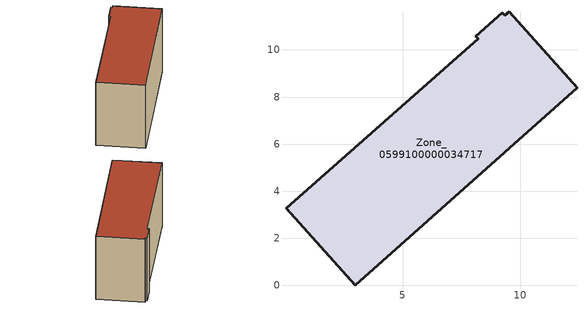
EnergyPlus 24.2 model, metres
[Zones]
Zone_0599100000034717
 floor ground (C_G): 8.11,10.59 9.22,11.58 9.33,11.46 9.52,11.63 12.4,8.4 2.98,0 0.05,3.28 8.21,10.48 z2.75
 wall outside (C_F): 9.22,11.58 8.11,10.59 8.21,10.48 0.05,3.28 2.98,0 12.4,8.4 9.52,11.63 9.33,11.46 9.22,11.58 z2.75:9.25
 roof outside (C_R): 9.33,11.46 9.22,11.58 8.11,10.59 8.21,10.48 0.05,3.28 2.98,0 12.4,8.4 9.52,11.63 z9.25
[BUILDING]
Pand.0599100000034717: North Axis=0; Terrain=City; Loads Convergence Tolerance Value=0.04; Temperature Convergence Tolerance Value=0.4; Solar Distribution=FullExterior; Maximum Number of Warmup Days=25; Minimum Number of Warmup Days=1
[Site:Location]
Rotterdam.The.Hague.AP_ZH_NLD Design_Conditions: Latitude=51.96; Longitude=4.45; Time Zone=1; Elevation=-4.5
[SITE:GROUNDTEMPERATURE:BUILDINGSURFACE]
18, 18, 18, 18, 18, 18, 18, 18, 18, 18, 18, 18
[MATERIAL] Thermal Absorptance=0.9; Solar Absorptance=0.7; Visible Absorptance=0.7
Name | Roughness | Thickness | Conductivity | Density | Specific Heat
G.TC.1992-2005 | MediumSmooth | 0.15 | 0.06 | 540 | 1210
F.TC.1992-2005 | Rough | 0.3 | 0.12 | 1920 | 840
R.TC.1992-2005 | MediumRough | 0.2 | 0.08 | 1500 | 1000
[CONSTRUCTION]
C_G: G.TC.1992-2005
C_F: F.TC.1992-2005
C_R: R.TC.1992-2005
[ZONE]
Zone_0599100000034717: Type=1; Multiplier=1; Ceiling Height=Autocalculate; Volume=Autocalculate; Floor Area=autocalculate; Part of Total Floor Area=Yes
[ZONEINFILTRATION:DESIGNFLOWRATE]
Infil_Zone_0599100000034717: Zone or ZoneList or Space or SpaceList=Zone_0599100000034717; Schedule=AlwaysOn; Design Flow Rate Calculation Method=Flow/Area; Flow Rate per Floor Area=0.0015; Constant Term Coefficient=1; Temperature Term Coefficient=0; Velocity Term Coefficient=0; Velocity Squared Term Coefficient=0
[HVACTEMPLATE:ZONE:IDEALLOADSAIRSYSTEM]
Zone_0599100000034717: Maximum Heating Supply Air Temperature=50; Minimum Cooling Supply Air Temperature=13; Maximum Heating Supply Air Humidity Ratio=0.0156; Minimum Cooling Supply Air Humidity Ratio=0.0077; Heating Limit=NoLimit; Cooling Limit=NoLimit; Dehumidification Control Type=ConstantSensibleHeatRatio; Cooling Sensible Heat Ratio=0.7; Dehumidification Setpoint=60; Humidification Control Type=None; Humidification Setpoint=30; Outdoor Air Method=None; Outdoor Air Flow Rate per Person=0.00944; Outdoor Air Flow Rate per Zone Floor Area=0; Outdoor Air Flow Rate per Zone=0; Demand Controlled Ventilation Type=None; Outdoor Air Economizer Type=NoEconomizer; Heat Recovery Type=None; Sensible Heat Recovery Effectiveness=0.7; Latent Heat Recovery Effectiveness=0.65
[ZONECONTROL:THERMOSTAT]
ThermostatControl_Zone_0599100000034717: Zone or ZoneList=Zone_0599100000034717; Control Type Schedule=DualSetpointControlType; Control 1=Thermostat_Zone_0599100000034717; Temperature Difference Between Cutout And Setpoint=0
[THERMOSTATSETPOINT:DUALSETPOINT]
Thermostat_Zone_0599100000034717: Heating Setpoint Temperature Schedule=HeatingSetpoint_Zone_0599100000034717; Cooling Setpoint Temperature Schedule=CoolingSetpoint_Zone_0599100000034717
[SCHEDULE:COMPACT]
HeatingSetpoint_Zone_0599100000034717: Through: 12/31, For: AllDays, Until: 24:00, 21
CoolingSetpoint_Zone_0599100000034717: Through: 12/31, For: AllDays, Until: 24:00, 24
DualSetpointControlType: Through: 12/31, For: AllDays, Until: 24:00, 4
AlwaysOn: Through: 12/31, For: AllDays, Until: 24:00, 1
